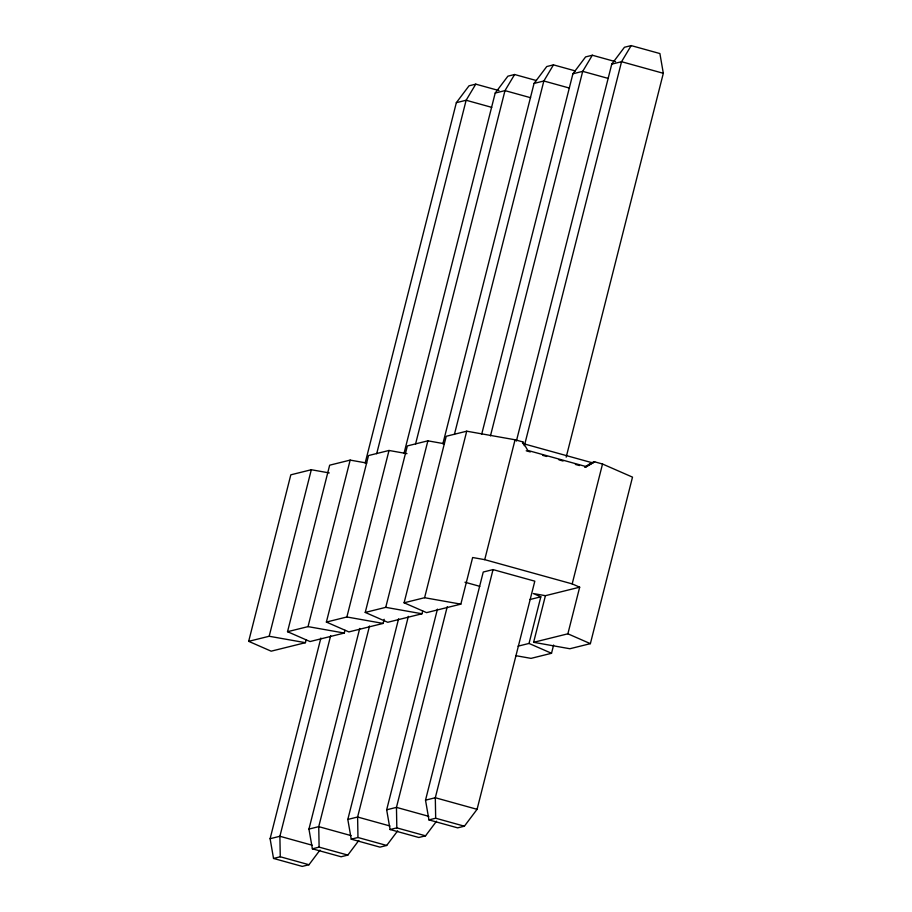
<?xml version="1.0" encoding="UTF-8"?>
<svg xmlns="http://www.w3.org/2000/svg" width="912" height="912" viewBox="0 0 912 912"><rect width="100%" height="100%" fill="white"/><g stroke="black" fill="none" stroke-linecap="round" stroke-linejoin="round"><path stroke-width="1.37" d="M306.124 639.939L305.429 642.686L271.16 651.179L248.68 641.341L290.814 474.821L311.311 469.737L329.266 472.929M248.68 641.341L269.177 636.257L311.311 469.737M344.975 630.306L344.28 633.053L310.012 641.546L287.531 631.697L329.665 465.188L350.162 460.104L366.738 463.045M287.531 631.697L308.028 626.624L350.162 460.104M319.975 850.109L308.974 864.736L302.248 866.4L273.532 858.443L270.1 838.709L320.876 638.058M365.153 463.068L456.342 102.68L469.03 85.808L475.768 84.143L499.012 90.584M384.18 619.305L383.131 623.42L348.874 631.913L326.382 622.064L368.516 455.555L389.014 450.471L406.969 453.652M330.668 635.63L279.893 836.281L280.258 856.767L308.974 864.736M376.69 453.731L466.135 100.252L475.768 84.143M326.382 622.064L346.879 616.979L389.014 450.471M358.826 840.476L347.825 855.091L341.099 856.767L312.383 848.81L308.951 829.076L359.727 628.425M404.005 453.424L495.205 93.047L507.893 76.175L514.619 74.51L536.495 80.575M422.689 611.04L421.994 613.776L387.725 622.28L365.233 612.431L407.368 445.911L427.876 440.827L444.44 443.768M369.52 625.997L318.744 826.648L319.109 847.134L347.825 855.091M415.541 444.098L504.986 90.619L514.619 74.51M365.233 612.431L385.742 607.346L427.876 440.827M397.678 830.843L386.688 845.458L379.951 847.134L351.234 839.165L347.814 819.443L398.59 618.781M442.867 443.791L534.056 83.414L546.744 66.542L553.47 64.866L575.358 70.931M579.679 587.18L572.189 583.897L484.728 559.66L472.644 557.517L460.845 604.143L426.577 612.636L404.096 602.798L446.23 436.278L466.727 431.194L515.063 439.778L522.895 441.944L527.74 450.414L586.484 466.693L594.692 461.837L602.524 464.014L632.506 477.136L590.372 643.655L569.875 648.74L533.623 642.31L545.422 595.684L579.679 587.18L567.88 633.806L533.623 642.31M408.371 616.352L357.607 817.015L357.971 837.501L386.688 845.458M454.404 434.465L543.848 80.986L553.47 64.866M404.096 602.798L424.593 597.713L466.727 431.194M436.54 821.199L425.539 835.825L418.813 837.49L390.097 829.532L386.665 809.799L437.441 609.148M481.718 434.158L572.907 73.781L585.595 56.909L592.333 55.233L615.577 61.674M447.233 606.719L396.458 807.371L396.823 827.868L425.539 835.825M490.462 435.868L582.7 71.353L592.333 55.233M484.728 559.66L515.063 439.778M425.516 800.166L483.246 572.029L493.039 569.601L534.808 581.172L477.079 809.32L464.39 826.192L457.664 827.857L428.948 819.899L425.516 800.166L435.309 797.738L477.079 809.32M516.386 441.089L611.758 64.136L624.446 47.264L631.184 45.6L659.9 53.557L663.32 73.291L566.192 457.14M493.039 569.601L435.309 797.738L435.674 818.224L464.39 826.192M524.776 444.19L621.551 61.708L631.184 45.6M518.062 646.163L529.028 643.439L540.827 596.824L533.326 593.541L545.422 595.684M515.679 655.648L531.023 658.373L551.521 653.288L553.607 645.035M572.189 583.897L602.524 464.014M584.945 467.069L591.626 462.601L594.692 461.837L584.945 467.069L586.484 466.693M456.342 102.68L466.135 100.252L491.739 107.354M495.205 93.047L504.986 90.619L530.59 97.709M534.056 83.414L543.848 80.986L569.441 88.076M572.907 73.781L582.7 71.353L608.304 78.443M611.758 64.136L621.551 61.708L663.32 73.291M529.861 599.537L540.827 596.824M270.1 838.709L279.893 836.281L312.235 845.242M308.951 829.076L318.744 826.648L351.086 835.609M347.814 819.443L357.607 817.015L389.937 825.976M386.665 809.799L396.458 807.371L428.8 816.343M273.532 858.443L280.258 856.767M312.383 848.81L319.109 847.134M351.234 839.165L357.971 837.501M390.097 829.532L396.823 827.868M428.948 819.899L435.674 818.224M424.593 597.713L460.845 604.143M385.742 607.346L421.994 613.776M346.879 616.979L383.131 623.42M308.028 626.624L344.28 633.053M269.177 636.257L305.429 642.686M522.542 443.449L591.626 462.601M526.213 450.79L530.305 451.93M542.606 455.339L546.698 456.467M558.999 459.876L563.092 461.016M575.392 464.425L579.485 465.553M464.96 582.221L479.78 586.325M567.88 633.806L590.372 643.655M529.028 643.439L551.521 653.288M522.895 441.944L524.32 445.74"/></g></svg>
